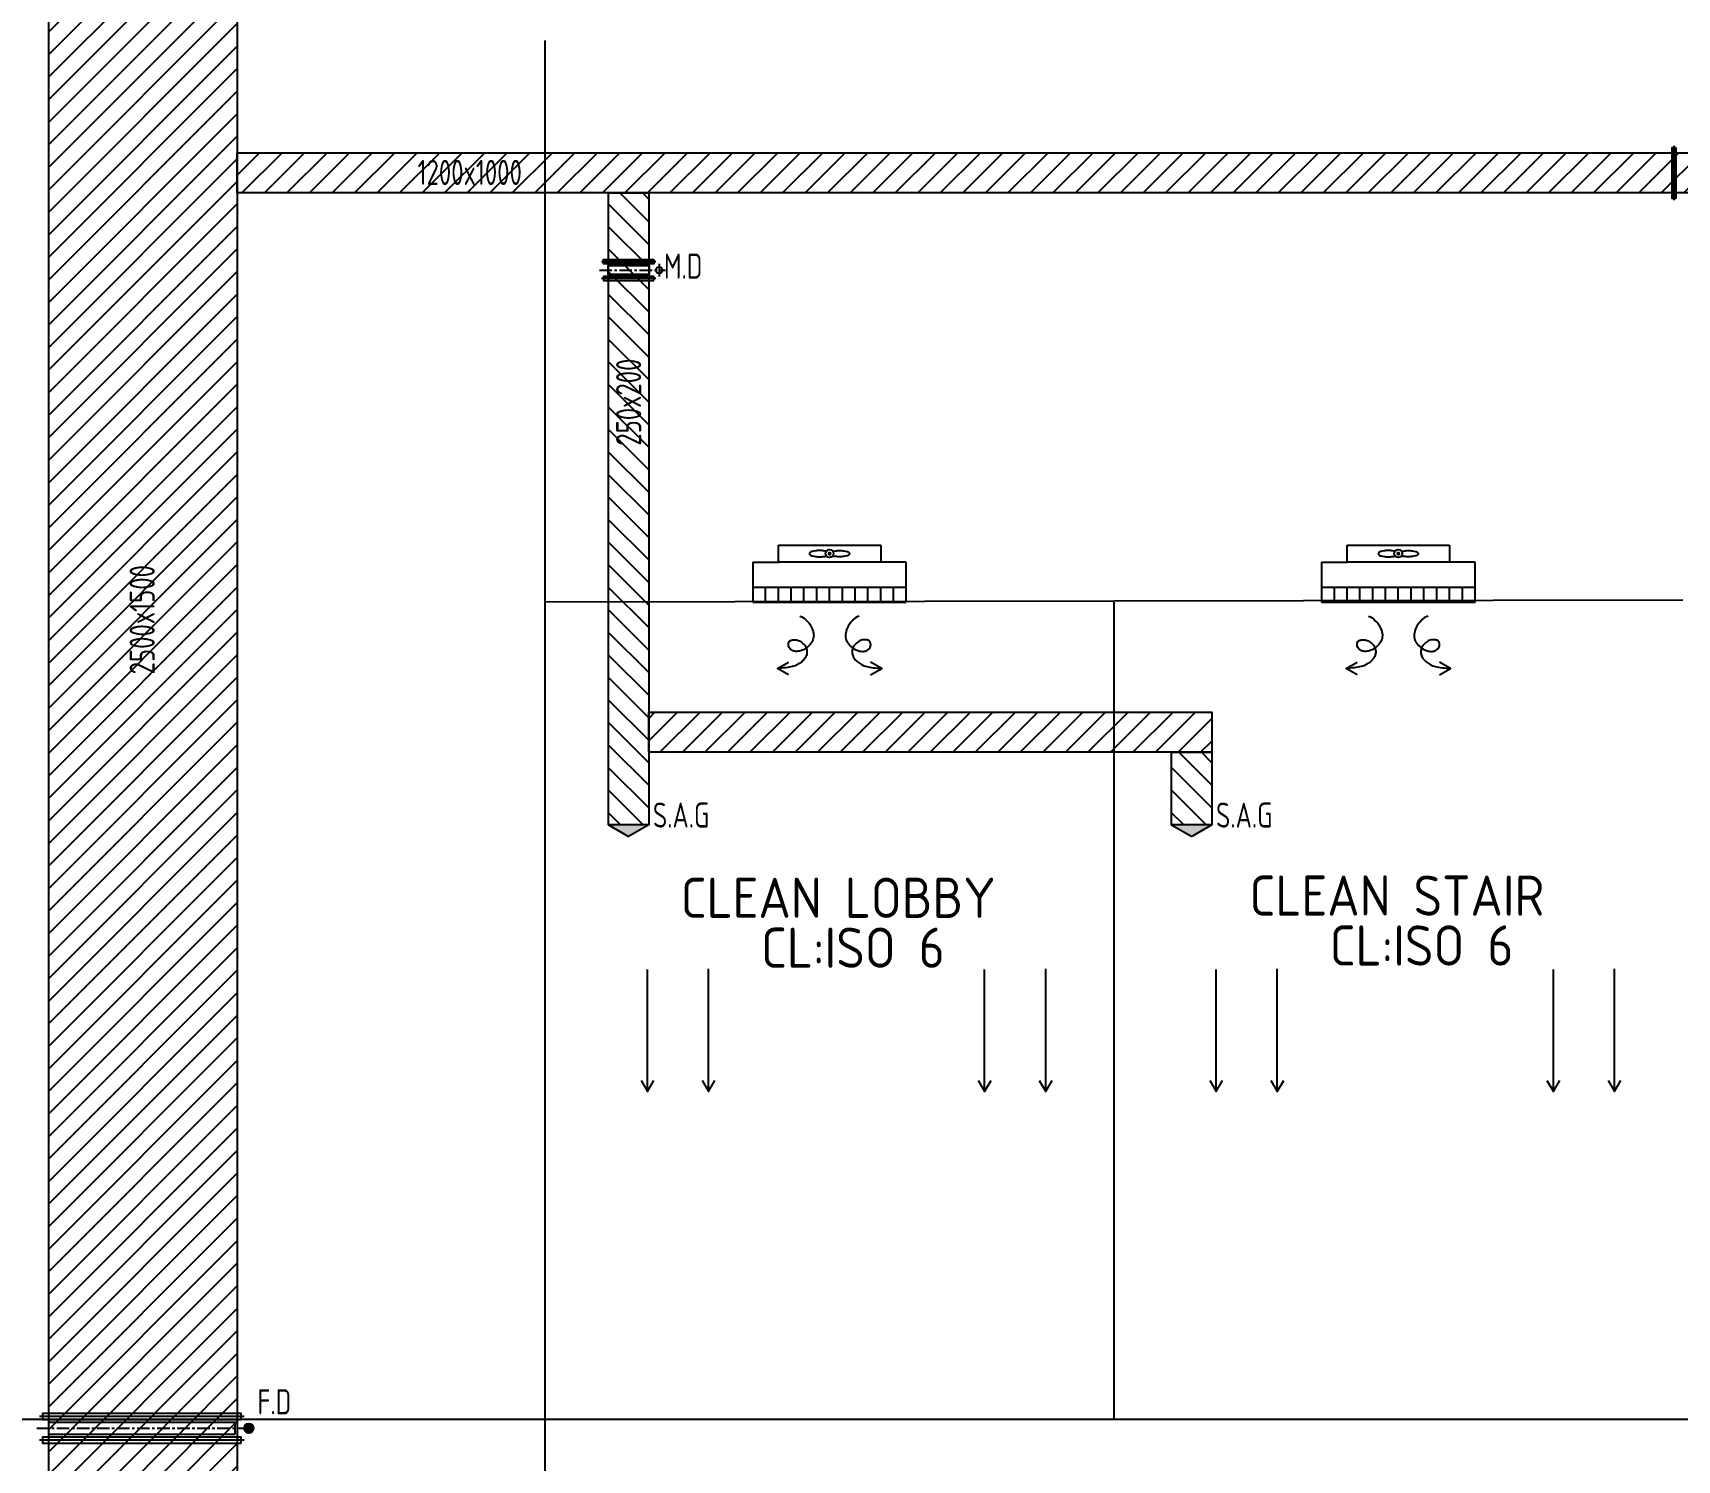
# Model space of a CAD drawing. Header units: millimetres. Extents: x 108 to 3316, y 96 to 2090.
# Drawn here: x 416 to 579.8, y 604.1 to 746.3 of the extents above; entities that cross this region are included whole.
import ezdxf
from ezdxf.enums import TextEntityAlignment as Align

# ---------------------------------------------------------------- set-up
doc = ezdxf.new("R2010")
doc.units = ezdxf.units.MM
doc.linetypes.add('CENTER', pattern=[2, 1.25, -0.25, 0.25, -0.25])
for name, color, linetype in [('A-DETL-01', 1, 'Continuous'), ('M-CEQPM-MAU', 22, 'Continuous'), ('M-CMDUCT-LINE', 15, 'Continuous'), ('M-EQPM-TXT', 4, 'Continuous'), ('M-FM-LINE3', 3, 'Continuous'), ('M-HVAC-CMDUCT', 150, 'Continuous'), ('U-EX-TXT', 4, 'Continuous')]:
    doc.layers.add(name, color=color, linetype=linetype)
doc.styles.add('AA-TXT', font='isocp.shx', dxfattribs={"bigfont": 'chineset.shx'})

msp = doc.modelspace()

# ---------------------------------------------------------------- hatches: boundary and pattern name
at = {"layer": 'M-CMDUCT-LINE'}
h = msp.add_hatch(dxfattribs=at)
h.set_pattern_fill('ANSI31', color=256, scale=0.5, style=0)
h.set_pattern_definition([(45, (-40636.9187, -81989.9714), (-1.122532015, 1.122532015), [])])
h.paths.add_polyline_path([(417.57, 177.17), (436.36, 177.17), (436.36, 777.56), (429.63, 783.39), (417.57, 769.62)])
h = msp.add_hatch(dxfattribs=at)
h.set_pattern_fill('ANSI31', color=256, scale=0.5, style=0)
h.set_pattern_definition([(45, (1317.3042, 557.8805), (-1.122532, 1.122532), [])])
h.paths.add_polyline_path([(436.36, 734.33), (750.29, 734.33), (750.29, 730.33), (436.36, 730.33)])
h = msp.add_hatch(dxfattribs=at)
h.set_pattern_fill('ANSI31', color=256, scale=0.5, angle=-90, style=0)
h.set_pattern_definition([(315, (300.9029, -122.0802), (1.122532, 1.122532), [])])
h.paths.add_polyline_path([(477.36, 730.33), (477.36, 667.4), (473.36, 667.4), (473.36, 730.33)])
h = msp.add_hatch(dxfattribs=at)
h.set_pattern_fill('ANSI31', color=256, scale=0.5, style=0)
h.set_pattern_definition([(45, (1329.7684, 502.1689), (-1.122532, 1.122532), [])])
h.paths.add_polyline_path([(477.36, 678.62), (533.47, 678.62), (533.47, 674.62), (477.36, 674.62)])
h = msp.add_hatch(dxfattribs=at)
h.set_pattern_fill('ANSI31', color=256, scale=0.5, angle=-90, style=0)
h.set_pattern_definition([(315, (357.0185, -122.0802), (1.122532, 1.122532), [])])
h.paths.add_polyline_path([(533.47, 674.62), (533.47, 667.4), (529.47, 667.4), (529.47, 674.62)])
at = {"layer": 'M-FM-LINE3', "linetype": 'Continuous'}
h = msp.add_hatch(color=256, dxfattribs=at)
edge = h.paths.add_edge_path()
edge.add_arc((437.5, 607.29), 0.472, 0, 360)
at = {"layer": 'M-HVAC-CMDUCT'}
for points in [[(477.36, 667.41), (473.36, 667.41), (475.36, 666.25)], [(533.47, 667.41), (529.47, 667.41), (531.47, 666.25)]]:
    msp.add_hatch(color=256, dxfattribs=at).paths.add_polyline_path(points)

# ---------------------------------------------------------------- linework, layer by layer
at = {"layer": 'A-DETL-01', "color": 252, "linetype": 'Continuous'}
msp.add_line((523.72, 689.56), (523.72, 608.17), dxfattribs=at)
at = {"layer": 'M-CEQPM-MAU', "color": 252, "ltscale": 0.1}
for p, q in [((490.28, 693.56), (490.28, 695.26)), ((490.28, 695.26), (500.48, 695.26)), ((500.48, 695.26), (500.48, 693.56)), ((546.96, 693.56), (546.96, 695.26)), ((546.96, 695.26), (557.16, 695.26)), ((557.16, 695.26), (557.16, 693.56)), ((487.73, 693.56), (490.28, 693.56)), ((487.73, 693.56), (487.73, 689.56)), ((500.48, 693.56), (490.28, 693.56)), ((503.03, 693.56), (500.48, 693.56)), ((503.03, 689.56), (503.03, 693.56)), ((544.41, 693.56), (546.96, 693.56)), ((544.41, 693.56), (544.41, 689.56)), ((557.16, 693.56), (546.96, 693.56)), ((559.71, 693.56), (557.16, 693.56)), ((559.71, 689.56), (559.71, 693.56)), ((487.73, 691.06), (503.03, 691.06)), ((489.01, 689.56), (489.01, 691.06)), ((490.28, 689.56), (490.28, 691.06)), ((491.56, 689.56), (491.56, 691.06)), ((492.83, 689.56), (492.83, 691.06)), ((494.11, 689.56), (494.11, 691.06)), ((495.38, 689.56), (495.38, 691.06)), ((496.66, 689.56), (496.66, 691.06)), ((497.93, 689.56), (497.93, 691.06)), ((499.21, 689.56), (499.21, 691.06)), ((500.48, 689.56), (500.48, 691.06)), ((501.76, 689.56), (501.76, 691.06)), ((544.41, 691.06), (559.71, 691.06)), ((545.69, 689.56), (545.69, 691.06)), ((546.96, 689.56), (546.96, 691.06)), ((548.24, 689.56), (548.24, 691.06)), ((549.51, 689.56), (549.51, 691.06)), ((550.79, 689.56), (550.79, 691.06)), ((552.06, 689.56), (552.06, 691.06)), ((553.34, 689.56), (553.34, 691.06)), ((554.61, 689.56), (554.61, 691.06)), ((555.89, 689.56), (555.89, 691.06)), ((557.16, 689.56), (557.16, 691.06)), ((558.44, 689.56), (558.44, 691.06)), ((487.73, 689.56), (503.03, 689.56)), ((544.41, 689.56), (559.71, 689.56))]:
    msp.add_line(p, q, dxfattribs=at)
for points in [[(495.06, 694.64, 0.03966), (494.79, 694.69, 0.032614), (494.38, 694.72, 0.032614), (493.97, 694.69, 0.044087), (493.68, 694.63, 0.086721), (493.43, 694.5, 0.233651), (493.38, 694.41, 0.233651), (493.43, 694.31, 0.086721), (493.68, 694.18, 0.044087), (493.97, 694.12, 0.032614), (494.38, 694.09, 0.032614), (494.79, 694.12, 0.03966), (495.06, 694.17)], [(495.71, 694.64, -0.03966), (495.98, 694.69, -0.032614), (496.38, 694.72, -0.032614), (496.79, 694.69, -0.044087), (497.09, 694.63, -0.086721), (497.34, 694.5, -0.233651), (497.38, 694.41, -0.233651), (497.34, 694.31, -0.086721), (497.09, 694.18, -0.044087), (496.79, 694.12, -0.032614), (496.38, 694.09, -0.032614), (495.98, 694.12, -0.03966), (495.71, 694.17)], [(551.73, 694.64, 0.03966), (551.47, 694.69, 0.032614), (551.06, 694.72, 0.032614), (550.65, 694.69, 0.044087), (550.35, 694.63, 0.086721), (550.11, 694.5, 0.233651), (550.06, 694.41, 0.233651), (550.11, 694.31, 0.086721), (550.35, 694.18, 0.044087), (550.65, 694.12, 0.032614), (551.06, 694.09, 0.032614), (551.47, 694.12, 0.03966), (551.73, 694.17)], [(552.39, 694.64, -0.03966), (552.65, 694.69, -0.032614), (553.06, 694.72, -0.032614), (553.47, 694.69, -0.044087), (553.77, 694.63, -0.086721), (554.01, 694.5, -0.233651), (554.06, 694.41, -0.233651), (554.01, 694.31, -0.086721), (553.77, 694.18, -0.044087), (553.47, 694.12, -0.032614), (553.06, 694.09, -0.032614), (552.65, 694.12, -0.03966), (552.39, 694.17)]]:
    msp.add_lwpolyline(points, format="xyb", dxfattribs=at)
at = {"layer": 'M-CEQPM-MAU', "color": 252, "ltscale": 0.1, "const_width": 0.2}
for points in [[(495.48, 694.41, -1), (495.28, 694.41, -1)], [(552.16, 694.41, -1), (551.96, 694.41, -1)]]:
    msp.add_lwpolyline(points, format="xyb", close=True, dxfattribs=at)
at = {"layer": 'M-CEQPM-MAU', "color": 252, "ltscale": 0.1}
for centre in [(495.38, 694.41), (552.06, 694.41)]:
    msp.add_circle(centre, 0.4, dxfattribs=at)
at = {"layer": 'M-FM-LINE3'}
for p, q in [((579.53, 735.04), (579.53, 729.62)), ((478.06, 723.48), (472.65, 723.48)), ((478.06, 721.81), (472.65, 721.81)), ((437.03, 608.47), (416.66, 608.47)), ((437.03, 606.11), (416.66, 606.11))]:
    msp.add_line(p, q, dxfattribs=at)
at = {"layer": 'M-FM-LINE3', "linetype": 'CENTER'}
for p, q in [((472.44, 722.64), (479.02, 722.64)), ((478.4, 723.27), (478.4, 722.02)), ((416.37, 607.29), (437.03, 607.29))]:
    msp.add_line(p, q, dxfattribs=at)
at = {"layer": 'M-FM-LINE3'}
for points in [[(579.74, 734.83), (579.32, 734.83), (579.32, 729.83), (579.74, 729.83)], [(477.86, 723.69), (477.86, 723.27), (472.86, 723.27), (472.86, 723.69)], [(477.44, 722.23), (477.44, 723.06), (473.27, 723.06), (473.27, 722.23)], [(477.86, 721.6), (477.86, 722.02), (472.86, 722.02), (472.86, 721.6)], [(436.74, 608.17), (436.74, 608.76), (416.96, 608.76), (416.96, 608.17)], [(436.74, 605.81), (436.74, 606.4), (416.96, 606.4), (416.96, 605.81)], [(436.15, 606.7), (436.15, 607.88), (417.55, 607.88), (417.55, 606.7)]]:
    msp.add_lwpolyline(points, close=True, dxfattribs=at)
for centre, radius in [((478.4, 722.64), 0.333), ((437.5, 607.29), 0.472)]:
    msp.add_circle(centre, radius, dxfattribs=at)
at = {"layer": 'M-HVAC-CMDUCT'}
for p, q in [((473.36, 667.41), (475.36, 666.25)), ((477.36, 667.41), (475.36, 666.25)), ((529.47, 667.41), (531.47, 666.25)), ((533.47, 667.41), (531.47, 666.25))]:
    msp.add_line(p, q, dxfattribs=at)
at = {"layer": 'M-HVAC-CMDUCT', "color": 252}
for p, q in [((477.24, 640.83), (477.24, 652.99)), ((483.33, 640.83), (483.33, 653.06)), ((510.83, 640.83), (510.83, 652.99)), ((516.92, 640.83), (516.92, 653.06)), ((533.92, 640.83), (533.92, 652.99)), ((540, 640.83), (540, 653.06)), ((567.51, 640.83), (567.51, 652.99)), ((573.6, 640.83), (573.6, 653.06))]:
    msp.add_line(p, q, dxfattribs=at)
at = {"layer": 'M-HVAC-CMDUCT'}
msp.add_lwpolyline([(436.36, 777.56), (436.36, 177.17), (417.57, 177.17), (417.57, 769.62)], dxfattribs=at)
at = {"layer": 'M-HVAC-CMDUCT', "color": 252}
for points in [[(467.04, 608.17), (467.04, 745.53)], [(580.4, 689.77), (467.04, 689.56)], [(476.6, 641.93), (477.24, 640.83), (477.88, 641.93)], [(482.69, 641.93), (483.33, 640.83), (483.96, 641.93)], [(510.19, 641.93), (510.83, 640.83), (511.47, 641.93)], [(516.28, 641.93), (516.92, 640.83), (517.56, 641.93)], [(533.28, 641.93), (533.92, 640.83), (534.55, 641.93)], [(539.37, 641.93), (540, 640.83), (540.64, 641.93)], [(566.87, 641.93), (567.51, 640.83), (568.15, 641.93)], [(572.96, 641.93), (573.6, 640.83), (574.23, 641.93)], [(818.41, 608.17), (365.85, 608.17)], [(467.04, 470.81), (467.04, 608.17)]]:
    msp.add_lwpolyline(points, dxfattribs=at)
at = {"layer": 'M-HVAC-CMDUCT'}
for points in [[(436.36, 734.33), (750.29, 734.33), (750.29, 730.33), (436.36, 730.33)], [(477.36, 730.33), (477.36, 667.4), (473.36, 667.4), (473.36, 730.33)], [(477.36, 678.62), (533.47, 678.62), (533.47, 674.62), (477.36, 674.62)], [(533.47, 674.62), (533.47, 667.4), (529.47, 667.4), (529.47, 674.62)]]:
    msp.add_lwpolyline(points, close=True, dxfattribs=at)
at = {"layer": 'M-HVAC-CMDUCT', "color": 252, "ltscale": 0.1}
for points in [[(492.42, 688.18, -0.140241), (493.1, 687.73, -0.038232), (493.34, 687.48), (493.4, 687.38), (493.52, 687.17), (493.62, 686.99), (493.69, 686.82), (493.74, 686.66), (493.77, 686.5), (493.79, 686.36), (493.8, 686.22), (493.79, 686.09), (493.76, 685.96), (493.73, 685.84), (493.68, 685.72), (493.61, 685.6), (493.54, 685.48), (493.45, 685.37), (493.36, 685.26), (493.25, 685.16), (493.14, 685.07), (493.02, 684.98), (492.9, 684.9), (492.77, 684.83), (492.64, 684.78), (492.51, 684.73), (492.38, 684.7), (492.26, 684.68), (492.14, 684.67), (492.02, 684.67), (491.91, 684.68), (491.82, 684.7), (491.73, 684.73), (491.65, 684.77), (491.58, 684.82, -0.282011), (491.28, 685.4, -0.222152), (491.42, 685.71, -0.123311), (491.68, 685.82), (491.78, 685.83), (491.88, 685.84), (491.98, 685.83), (492.09, 685.81), (492.19, 685.79), (492.29, 685.75), (492.39, 685.71), (492.48, 685.66), (492.57, 685.6), (492.65, 685.54), (492.73, 685.47), (492.8, 685.4), (492.87, 685.33), (492.93, 685.26), (492.98, 685.18), (493.02, 685.1), (493.06, 685.02), (493.09, 684.93), (493.11, 684.84), (493.13, 684.75), (493.13, 684.66), (493.13, 684.56), (493.12, 684.46), (493.1, 684.37), (493.07, 684.27), (493.03, 684.17), (492.98, 684.07), (492.92, 683.98), (492.86, 683.89), (492.78, 683.8), (492.7, 683.72), (492.61, 683.64), (492.51, 683.56), (492.41, 683.49), (492.3, 683.42), (492.18, 683.36), (492.06, 683.3), (491.94, 683.25), (491.81, 683.21), (491.67, 683.17), (491.52, 683.13), (491.36, 683.1), (491.19, 683.07), (491.01, 683.04), (490.81, 683.02), (490.61, 683), (490.4, 682.99), (490.19, 682.98)], [(498.34, 688.18, 0.140241), (497.66, 687.73, 0.038232), (497.43, 687.48), (497.36, 687.38), (497.24, 687.17), (497.14, 686.99), (497.07, 686.82), (497.02, 686.66), (496.99, 686.5), (496.97, 686.36), (496.97, 686.22), (496.98, 686.09), (497, 685.96), (497.04, 685.84), (497.08, 685.72), (497.15, 685.6), (497.22, 685.48), (497.31, 685.37), (497.4, 685.26), (497.51, 685.16), (497.62, 685.07), (497.74, 684.98), (497.86, 684.9), (497.99, 684.83), (498.12, 684.78), (498.25, 684.73), (498.38, 684.7), (498.5, 684.68), (498.62, 684.67), (498.74, 684.67), (498.85, 684.68), (498.94, 684.7), (499.03, 684.73), (499.11, 684.77), (499.18, 684.82, 0.282011), (499.48, 685.4, 0.222152), (499.34, 685.71, 0.123311), (499.08, 685.82), (498.99, 685.83), (498.88, 685.84), (498.78, 685.83), (498.67, 685.81), (498.57, 685.79), (498.47, 685.75), (498.37, 685.71), (498.28, 685.66), (498.19, 685.6), (498.11, 685.54), (498.03, 685.47), (497.96, 685.4), (497.89, 685.33), (497.83, 685.26), (497.78, 685.18), (497.74, 685.1), (497.7, 685.02), (497.67, 684.93), (497.65, 684.84), (497.63, 684.75), (497.63, 684.66), (497.63, 684.56), (497.64, 684.46), (497.66, 684.37), (497.69, 684.27), (497.73, 684.17), (497.78, 684.07), (497.84, 683.98), (497.9, 683.89), (497.98, 683.8), (498.06, 683.72), (498.15, 683.64), (498.25, 683.56), (498.35, 683.49), (498.46, 683.42), (498.58, 683.36), (498.7, 683.3), (498.82, 683.25), (498.95, 683.21), (499.09, 683.17), (499.24, 683.13), (499.4, 683.1), (499.57, 683.07), (499.75, 683.04), (499.95, 683.02), (500.15, 683), (500.37, 682.99), (500.58, 682.98)], [(549.1, 688.18, -0.140241), (549.77, 687.73, -0.038232), (550.01, 687.48), (550.08, 687.38), (550.2, 687.17), (550.3, 686.99), (550.37, 686.82), (550.42, 686.66), (550.45, 686.5), (550.47, 686.36), (550.47, 686.22), (550.46, 686.09), (550.44, 685.96), (550.4, 685.84), (550.35, 685.72), (550.29, 685.6), (550.22, 685.48), (550.13, 685.37), (550.03, 685.26), (549.93, 685.16), (549.82, 685.07), (549.7, 684.98), (549.58, 684.9), (549.45, 684.83), (549.32, 684.78), (549.19, 684.73), (549.06, 684.7), (548.94, 684.68), (548.81, 684.67), (548.7, 684.67), (548.59, 684.68), (548.49, 684.7), (548.41, 684.73), (548.33, 684.77), (548.26, 684.82, -0.282011), (547.96, 685.4, -0.222152), (548.09, 685.71, -0.123311), (548.36, 685.82), (548.45, 685.83), (548.56, 685.84), (548.66, 685.83), (548.77, 685.81), (548.87, 685.79), (548.97, 685.75), (549.07, 685.71), (549.16, 685.66), (549.25, 685.6), (549.33, 685.54), (549.41, 685.47), (549.48, 685.4), (549.55, 685.33), (549.61, 685.26), (549.66, 685.18), (549.7, 685.1), (549.74, 685.02), (549.77, 684.93), (549.79, 684.84), (549.8, 684.75), (549.81, 684.66), (549.81, 684.56), (549.79, 684.46), (549.77, 684.37), (549.74, 684.27), (549.71, 684.17), (549.66, 684.07), (549.6, 683.98), (549.53, 683.89), (549.46, 683.8), (549.38, 683.72), (549.29, 683.64), (549.19, 683.56), (549.08, 683.49), (548.97, 683.42), (548.86, 683.36), (548.74, 683.3), (548.62, 683.25), (548.49, 683.21), (548.35, 683.17), (548.2, 683.13), (548.04, 683.1), (547.87, 683.07), (547.69, 683.04), (547.49, 683.02), (547.28, 683), (547.07, 682.99), (546.86, 682.98)], [(555.02, 688.18, 0.140241), (554.34, 687.73, 0.038232), (554.1, 687.48), (554.03, 687.38), (553.92, 687.17), (553.82, 686.99), (553.75, 686.82), (553.7, 686.66), (553.67, 686.5), (553.65, 686.36), (553.64, 686.22), (553.65, 686.09), (553.68, 685.96), (553.71, 685.84), (553.76, 685.72), (553.82, 685.6), (553.9, 685.48), (553.99, 685.37), (554.08, 685.26), (554.19, 685.16), (554.3, 685.07), (554.42, 684.98), (554.54, 684.9), (554.67, 684.83), (554.8, 684.78), (554.92, 684.73), (555.05, 684.7), (555.18, 684.68), (555.3, 684.67), (555.42, 684.67), (555.52, 684.68), (555.62, 684.7), (555.71, 684.73), (555.78, 684.77), (555.86, 684.82, 0.282011), (556.16, 685.4, 0.222152), (556.02, 685.71, 0.123311), (555.76, 685.82), (555.66, 685.83), (555.56, 685.84), (555.45, 685.83), (555.35, 685.81), (555.25, 685.79), (555.15, 685.75), (555.05, 685.71), (554.96, 685.66), (554.87, 685.6), (554.78, 685.54), (554.71, 685.47), (554.63, 685.4), (554.57, 685.33), (554.51, 685.26), (554.46, 685.18), (554.41, 685.1), (554.38, 685.02), (554.35, 684.93), (554.33, 684.84), (554.31, 684.75), (554.31, 684.66), (554.31, 684.56), (554.32, 684.46), (554.34, 684.37), (554.37, 684.27), (554.41, 684.17), (554.46, 684.07), (554.51, 683.98), (554.58, 683.89), (554.66, 683.8), (554.74, 683.72), (554.83, 683.64), (554.93, 683.56), (555.03, 683.49), (555.14, 683.42), (555.25, 683.36), (555.37, 683.3), (555.5, 683.25), (555.63, 683.21), (555.77, 683.17), (555.91, 683.13), (556.07, 683.1), (556.24, 683.07), (556.43, 683.04), (556.63, 683.02), (556.83, 683), (557.04, 682.99), (557.25, 682.98)]]:
    msp.add_lwpolyline(points, format="xyb", dxfattribs=at)
for points in [[(491.29, 682.34), (490.19, 682.98), (491.29, 683.61)], [(499.47, 682.34), (500.58, 682.98), (499.47, 683.61)], [(547.97, 682.34), (546.86, 682.98), (547.97, 683.61)], [(556.15, 682.34), (557.25, 682.98), (556.15, 683.61)]]:
    msp.add_lwpolyline(points, dxfattribs=at)

# ---------------------------------------------------------------- texts
at = {"layer": 'M-EQPM-TXT', "color": 3, "style": 'AA-TXT'}
for s, p in [('CLEAN LOBBY', (480.55, 660.13)), ('CLEAN STAIR', (537.23, 660.35)), ('CL:ISO 6', (488.55, 655.16)), ('CL:ISO 6', (545.22, 655.38))]:
    msp.add_text(s, height=4, dxfattribs=at).set_placement(p, align=Align.MIDDLE_LEFT)
at = {"layer": 'U-EX-TXT', "style": 'AA-TXT', "width": 0.8}
for s, p in [('1200x1000', (459.52, 732.38)), ('M.D', (480.79, 723.05)), ('S.A.G', (480.59, 668.37)), ('S.A.G', (536.71, 668.37)), ('F.D', (440.05, 609.93))]:
    msp.add_text(s, height=2.5, dxfattribs=at).set_placement(p, align=Align.MIDDLE_CENTER)
for s, p in [('250x200', (475.36, 709.5)), ('2500x1500', (426.88, 687.83))]:
    msp.add_text(s, height=2.5, rotation=90, dxfattribs=at).set_placement(p, align=Align.MIDDLE_CENTER)

doc.saveas('drawing.dxf')
